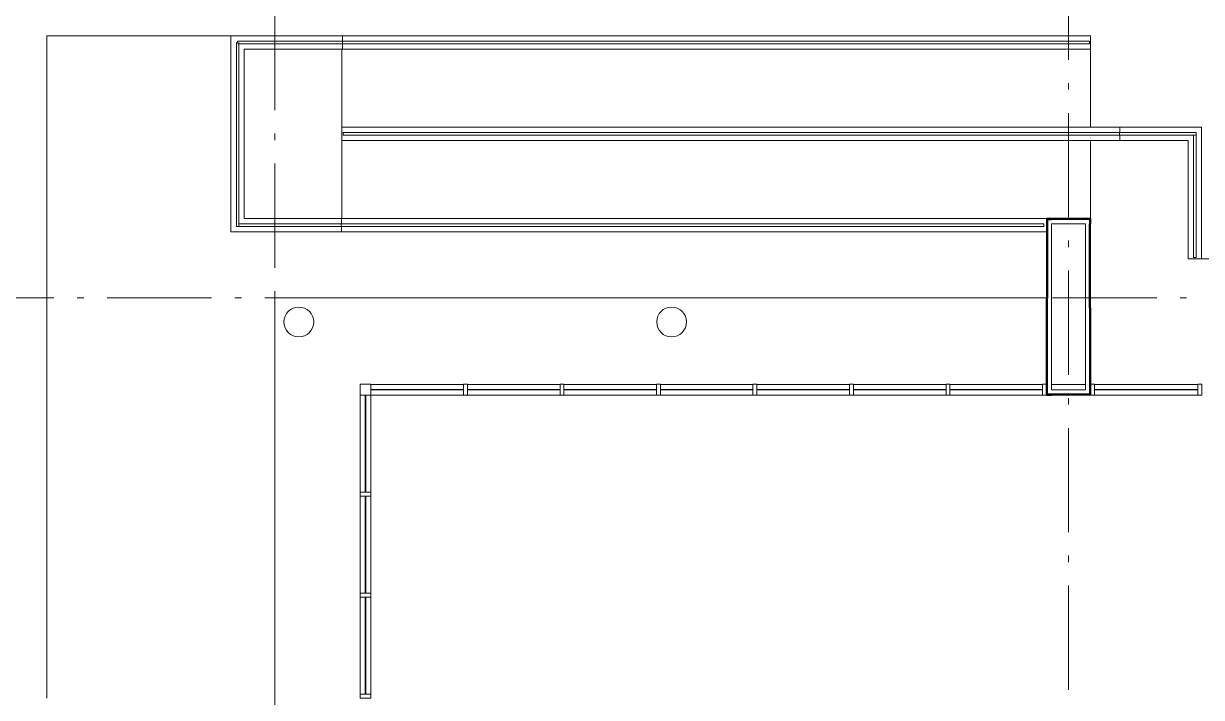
# Model space of a CAD drawing. Header units: metres. Extents: x -55 to 260, y -121 to 64.
# Drawn here: x -16.05 to 2.04, y 9.1 to 19.46 of the extents above; entities that cross this region are included whole.
import ezdxf

# ---------------------------------------------------------------- set-up
doc = ezdxf.new("R2010")
doc.units = ezdxf.units.M
doc.linetypes.add('01_Grid', pattern=[2.32, 1.6, -0.36, 0, -0.36])
for name, color, linetype, lineweight in [('0-1', 7, 'Continuous', 5), ('03EJES-1', 1, '01_Grid', 5), ('06MUR-2', 53, 'Continuous', 25), ('06MUREXT-1', 9, 'Continuous', 15), ('06MUREXT-2', 133, 'Continuous', 5), ('26VENT-1', 253, 'Continuous', 5), ('26VENT-2', 133, 'Continuous', 5), ('26VENT-3', 213, 'Continuous', 9), ('46BANQ-1', 253, 'Continuous', 5), ('54ESTRUCTURA-2', 253, 'Continuous', 5), ('54ESTRUCTURA-3', 213, 'Continuous', 9), ('55BARANDAL-1', 253, 'Continuous', 5), ('70LINEA-1', 254, 'Continuous', 5)]:
    doc.layers.add(name, color=color, linetype=linetype, lineweight=lineweight)

# ---------------------------------------------------------------- blocks, each defined once
blk = doc.blocks.new('System Panel - Glazed - Clear-7039937-A1 _ A700')
at = {"layer": '26VENT-2'}
for p, q in [((0.746, 0.003), (-0.746, 0.003)), ((-0.746, 0.003), (-0.746, -0.003)), ((0.746, -0.003), (0.746, 0.003)), ((-0.746, -0.003), (0.746, -0.003))]:
    blk.add_line(p, q, dxfattribs=at)
blk = doc.blocks.new('Rectangular Mullion - 60x167-7039930-A1 _ A700')
at = {"layer": '26VENT-1'}
for p, q in [((-10.882, 10.642), (-10.882, 9.151)), ((-10.715, 10.642), (-10.715, 9.151))]:
    blk.add_line(p, q, dxfattribs=at)
blk = doc.blocks.new('Rectangular Mullion - 60x167-7039931-A1 _ A700')
at = {"layer": '26VENT-1'}
for p, q in [((-10.882, 12.194), (-10.882, 10.702)), ((-10.715, 12.194), (-10.715, 10.702))]:
    blk.add_line(p, q, dxfattribs=at)
blk = doc.blocks.new('Rectangular Mullion - 60x167-7039281-A1 _ A700')
at = {"layer": '26VENT-3'}
for p, q in [((0, 0.0835), (-0.06, 0.0835)), ((-0.06, 0.0835), (-0.06, -0.0835)), ((0, -0.0835), (0, 0.0835)), ((-0.06, -0.0835), (0, -0.0835))]:
    blk.add_line(p, q, dxfattribs=at)
blk = doc.blocks.new('Rectangular Mullion - 60x167-7039271-A1 _ A700')
at = {"layer": '26VENT-3'}
for p, q in [((-0.03, 0.0835), (0.03, 0.0835)), ((-0.03, -0.0835), (-0.03, 0.0835)), ((0.03, 0.0835), (0.03, -0.0835)), ((0.03, -0.0835), (-0.03, -0.0835))]:
    blk.add_line(p, q, dxfattribs=at)
blk = doc.blocks.new('System Panel - Glazed - Clear-7717810-A1 _ A700')
at = {"layer": '26VENT-2'}
for p, q in [((0.711, 0.003), (-0.711, 0.003)), ((-0.711, 0.003), (-0.711, -0.003)), ((0.711, -0.003), (0.711, 0.003)), ((-0.711, -0.003), (0.711, -0.003))]:
    blk.add_line(p, q, dxfattribs=at)
blk = doc.blocks.new('Rectangular Mullion - 60x167-7717803-A1 _ A700')
at = {"layer": '26VENT-1'}
for p, q in [((-9.292, 13.912), (-10.715, 13.912)), ((-9.292, 13.745), (-10.715, 13.745))]:
    blk.add_line(p, q, dxfattribs=at)
blk = doc.blocks.new('Rectangular Mullion - 60x167-7717804-A1 _ A700')
at = {"layer": '26VENT-1'}
for p, q in [((-4.846, 13.912), (-6.268, 13.912)), ((-4.846, 13.745), (-6.268, 13.745))]:
    blk.add_line(p, q, dxfattribs=at)
blk = doc.blocks.new('Rectangular Mullion - 60x167-7717805-A1 _ A700')
at = {"layer": '26VENT-1'}
for p, q in [((-0.399, 13.912), (-1.821, 13.912)), ((-0.399, 13.745), (-1.821, 13.745))]:
    blk.add_line(p, q, dxfattribs=at)
blk = doc.blocks.new('Rectangular Mullion - 60x167-7039295-A1 _ A700')
at = {"layer": '26VENT-3'}
for p, q in [((-0.06, 0.0835), (0, 0.0835)), ((-0.06, -0.0835), (-0.06, 0.0835)), ((0, 0.0835), (0, -0.0835)), ((0, -0.0835), (-0.06, -0.0835))]:
    blk.add_line(p, q, dxfattribs=at)
blk = doc.blocks.new('Rectangular Mullion - 167x167-7717813-A1 _ A700')
at = {"layer": '26VENT-3'}
for p, q in [((0, 0.0835), (-0.167, 0.0835)), ((-0.167, 0.0835), (-0.167, -0.0835)), ((0, -0.0835), (0, 0.0835)), ((-0.167, -0.0835), (0, -0.0835))]:
    blk.add_line(p, q, dxfattribs=at)
blk = doc.blocks.new('Rectangular Mullion - 60x167-7039290-A1 _ A700')
at = {"layer": '26VENT-3'}
for p, q in [((-0.03, 0.0835), (0.03, 0.0835)), ((-0.03, -0.0835), (-0.03, 0.0835)), ((0.03, 0.0835), (0.03, -0.0835)), ((0.03, -0.0835), (-0.03, -0.0835))]:
    blk.add_line(p, q, dxfattribs=at)
blk = doc.blocks.new('Rectangular Mullion - 60x167-7039935-A1 _ A700')
at = {"layer": '26VENT-1'}
for p, q in [((-10.882, 13.745), (-10.882, 12.254)), ((-10.715, 13.745), (-10.715, 12.254))]:
    blk.add_line(p, q, dxfattribs=at)
blk = doc.blocks.new('System Panel - Glazed - Clear-7854488-A1 _ A700')
at = {"layer": '26VENT-2'}
for p, q in [((0.795, 0.003), (-0.795, 0.003)), ((-0.795, 0.003), (-0.795, -0.003)), ((0.795, -0.003), (0.795, 0.003)), ((-0.795, -0.003), (0.795, -0.003))]:
    blk.add_line(p, q, dxfattribs=at)
blk = doc.blocks.new('Rectangular Mullion - 60x167-7423848-A1 _ A700')
at = {"layer": '26VENT-1'}
for p, q in [((1.989, 13.912), (0.399, 13.912)), ((1.989, 13.745), (0.399, 13.745))]:
    blk.add_line(p, q, dxfattribs=at)
blk = doc.blocks.new('Rectangular Mullion - 60x167-7854496-A1 _ A700')
at = {"layer": '26VENT-3'}
for p, q in [((0, 0.0835), (-0.06, 0.0835)), ((-0.06, 0.0835), (-0.06, -0.0835)), ((0, -0.0835), (0, 0.0835)), ((-0.06, -0.0835), (0, -0.0835))]:
    blk.add_line(p, q, dxfattribs=at)
blk = doc.blocks.new('Rectangular Mullion - 60x167-7854486-A1 _ A700')
at = {"layer": '26VENT-3'}
for p, q in [((-0.03, 0.0835), (0.03, 0.0835)), ((-0.03, -0.0835), (-0.03, 0.0835)), ((0.03, 0.0835), (0.03, -0.0835)), ((0.03, -0.0835), (-0.03, -0.0835))]:
    blk.add_line(p, q, dxfattribs=at)
blk = doc.blocks.new('Round - Solid - 0_48m Diameter-7301407-A1 _ A700')
at = {"layer": '54ESTRUCTURA-3'}
for start, end in [(90, 180), (360, 90), (180, 360)]:
    blk.add_arc((0, 0), 0.229, start, end, dxfattribs=at)
blk = doc.blocks.new('Railing - Railing-7159708-A1 _ A700')
at = {"layer": '55BARANDAL-1'}
for p, q in [((-12.782, 19.165), (-12.782, 16.339)), ((-12.768, 19.165), (-12.782, 19.165)), ((-12.763, 19.165), (-12.768, 19.165)), ((-12.744, 16.339), (-12.744, 19.165)), ((-12.782, 16.339), (-12.768, 16.339)), ((-12.768, 16.339), (-12.763, 16.339)), ((-12.763, 16.339), (-12.744, 16.339)), ((-11.169, 16.377), (-12.744, 16.377)), ((-12.744, 16.377), (-12.744, 16.358)), ((-12.744, 16.358), (-12.744, 16.353)), ((-12.744, 16.353), (-12.744, 16.339)), ((-12.744, 16.339), (-11.169, 16.339)), ((-0.377, 16.377), (-11.169, 16.377)), ((-11.169, 16.339), (-0.377, 16.339)), ((-0.377, 16.358), (-0.377, 16.353))]:
    blk.add_line(p, q, dxfattribs=at)
at = {"layer": '55BARANDAL-1', "flags": 128}
for points in [[(-0.377, 16.377), (-0.377, 16.377), (-0.377, 16.375), (-0.377, 16.372), (-0.377, 16.368), (-0.377, 16.363), (-0.377, 16.358)], [(-0.377, 16.353), (-0.377, 16.349), (-0.377, 16.345), (-0.377, 16.342), (-0.377, 16.34), (-0.377, 16.339)]]:
    blk.add_lwpolyline(points, dxfattribs=at)
at = {"layer": '55BARANDAL-1'}
for points, knots in [([(-11.169, 16.377), (-11.169, 16.377), (-11.169, 16.377), (-11.169, 16.375), (-11.17, 16.372), (-11.17, 16.367), (-11.17, 16.362), (-11.17, 16.358)], [0, 0, 0, 0, 0.0833333, 0.1666667, 0.25, 0.3333333, 0.5, 0.5, 0.5, 0.5]), ([(-11.17, 16.353), (-11.17, 16.352), (-11.17, 16.347), (-11.169, 16.341), (-11.169, 16.339), (-11.169, 16.339)], [0.5833333, 0.5833333, 0.5833333, 0.5833333, 0.6666667, 0.8333333, 1, 1, 1, 1])]:
    blk.add_open_spline(points, degree=3, knots=knots, dxfattribs=at)
blk.add_open_spline([(-11.17, 16.358), (-11.17, 16.357), (-11.17, 16.355), (-11.17, 16.353)], degree=3, dxfattribs=at)
blk = doc.blocks.new('Railing - Railing-7160008-A1 _ A700')
at = {"layer": '55BARANDAL-1'}
for p, q in [((-11.153, 19.184), (-12.763, 19.184)), ((-12.763, 19.184), (-12.763, 19.165)), ((0.323, 19.184), (-11.153, 19.184)), ((-12.763, 19.146), (-11.153, 19.146)), ((-11.153, 19.146), (0.323, 19.146)), ((0.323, 19.165), (0.323, 19.16))]:
    blk.add_line(p, q, dxfattribs=at)
at = {"layer": '55BARANDAL-1', "flags": 128}
for points in [[(0.323, 19.184), (0.323, 19.183), (0.323, 19.181), (0.323, 19.178), (0.323, 19.174), (0.323, 19.17), (0.323, 19.165)], [(0.323, 19.16), (0.323, 19.155), (0.323, 19.151), (0.323, 19.148), (0.323, 19.146), (0.323, 19.146)]]:
    blk.add_lwpolyline(points, dxfattribs=at)
at = {"layer": '55BARANDAL-1'}
for points in [[(-11.152, 19.165), (-11.152, 19.168), (-11.152, 19.175), (-11.153, 19.182), (-11.153, 19.184), (-11.153, 19.184)], [(-11.153, 19.146), (-11.153, 19.146), (-11.153, 19.146), (-11.153, 19.148), (-11.153, 19.151), (-11.152, 19.155), (-11.152, 19.158), (-11.152, 19.16)], [(-11.152, 19.16), (-11.152, 19.161), (-11.152, 19.163), (-11.152, 19.165)]]:
    blk.add_open_spline(points, degree=3, dxfattribs=at)
blk = doc.blocks.new('Railing - Railing-7160235-A1 _ A700')
at = {"layer": '55BARANDAL-1'}
for p, q in [((0.787, 17.781), (-11.142, 17.781)), ((-11.142, 17.757), (-11.142, 17.762)), ((-11.142, 17.743), (0.787, 17.743)), ((1.96, 17.781), (0.787, 17.781)), ((0.787, 17.743), (1.96, 17.743)), ((1.922, 17.743), (1.922, 15.859)), ((1.936, 17.743), (1.922, 17.743)), ((1.941, 17.743), (1.936, 17.743)), ((1.96, 17.743), (1.941, 17.743)), ((1.96, 17.762), (1.96, 17.781)), ((1.96, 17.757), (1.96, 17.762)), ((1.96, 17.743), (1.96, 17.757)), ((1.96, 15.859), (1.96, 17.743)), ((1.922, 15.859), (1.936, 15.859)), ((1.936, 15.859), (1.941, 15.859)), ((1.941, 15.859), (1.96, 15.859))]:
    blk.add_line(p, q, dxfattribs=at)
at = {"layer": '55BARANDAL-1', "flags": 128}
for points in [[(-11.142, 17.762), (-11.142, 17.767), (-11.142, 17.771), (-11.142, 17.775), (-11.142, 17.778), (-11.142, 17.78), (-11.142, 17.781)], [(-11.142, 17.743), (-11.142, 17.743), (-11.142, 17.745), (-11.142, 17.748), (-11.142, 17.752), (-11.142, 17.757)]]:
    blk.add_lwpolyline(points, dxfattribs=at)
at = {"layer": '55BARANDAL-1'}
for points, knots in [([(0.787, 17.781), (0.787, 17.781), (0.786, 17.78), (0.786, 17.778), (0.786, 17.775), (0.786, 17.77), (0.786, 17.765), (0.786, 17.762)], [0, 0, 0, 0, 0.0833333, 0.1666667, 0.25, 0.3333333, 0.5, 0.5, 0.5, 0.5]), ([(0.786, 17.757), (0.786, 17.755), (0.786, 17.75), (0.786, 17.744), (0.786, 17.743), (0.787, 17.743)], [0.5833333, 0.5833333, 0.5833333, 0.5833333, 0.6666667, 0.8333333, 1, 1, 1, 1])]:
    blk.add_open_spline(points, degree=3, knots=knots, dxfattribs=at)
blk.add_open_spline([(0.786, 17.762), (0.786, 17.76), (0.786, 17.758), (0.786, 17.757)], degree=3, dxfattribs=at)
blk = doc.blocks.new('22011_AR_rvt-1-A1 _ A700')
at = {"layer": '06MUR-2'}
for p, q in [((-0.338, 16.46), (-0.339, 16.46)), ((-0.339, 16.46), (-0.339, 16.459)), ((-0.339, 16.459), (-0.338, 16.459)), ((-0.338, 16.46), (-0.338, 16.459)), ((-0.338, 16.459), (-0.335, 16.459)), ((-0.338, 16.459), (-0.338, 15.24)), ((-0.259, 16.46), (-0.335, 16.46)), ((-0.335, 16.459), (-0.335, 16.46)), ((-0.335, 16.459), (-0.259, 16.459)), ((-0.335, 16.456), (-0.322, 16.456)), ((-0.335, 16.456), (-0.335, 15.24)), ((-0.322, 16.456), (-0.259, 16.456)), ((-0.322, 16.443), (-0.259, 16.443)), ((-0.322, 16.443), (-0.322, 15.24)), ((0.338, 16.459), (-0.259, 16.459)), ((0.335, 16.456), (-0.259, 16.456)), ((0.322, 16.443), (-0.259, 16.443)), ((0.322, 16.443), (0.322, 16.38)), ((0.322, 15.24), (0.322, 16.38)), ((0.335, 16.456), (0.335, 16.443)), ((0.335, 16.443), (0.335, 16.38)), ((0.335, 15.24), (0.335, 16.38)), ((0.339, 16.46), (0.338, 16.46)), ((0.338, 16.46), (0.338, 16.459)), ((0.339, 16.459), (0.338, 16.459)), ((0.338, 16.459), (0.338, 16.456)), ((0.338, 16.456), (0.338, 16.38)), ((0.338, 16.456), (0.339, 16.456)), ((0.338, 15.24), (0.338, 16.38)), ((0.339, 16.459), (0.339, 16.46)), ((0.339, 16.38), (0.339, 16.456)), ((-0.338, 15.086), (-0.338, 15.24)), ((-0.335, 15.086), (-0.335, 15.24)), ((-0.322, 15.086), (-0.322, 15.24)), ((0.322, 15.086), (0.322, 15.24)), ((0.335, 15.086), (0.335, 15.24)), ((0.338, 15.086), (0.338, 15.24)), ((-0.338, 13.746), (-0.338, 15.086)), ((-0.335, 13.749), (-0.335, 15.086)), ((-0.322, 13.762), (-0.322, 15.086)), ((0.322, 15.086), (0.322, 13.825)), ((0.335, 15.086), (0.335, 13.825)), ((0.338, 15.086), (0.338, 13.825)), ((-0.259, 13.762), (-0.322, 13.762)), ((0.322, 13.762), (-0.259, 13.762)), ((0.322, 13.825), (0.322, 13.762)), ((0.335, 13.825), (0.335, 13.762)), ((0.335, 13.762), (0.335, 13.749)), ((0.338, 13.825), (0.338, 13.749)), ((0.339, 13.749), (0.339, 13.825)), ((-0.338, 13.746), (-0.339, 13.746)), ((-0.339, 13.746), (-0.339, 13.745)), ((-0.339, 13.745), (-0.338, 13.745)), ((-0.338, 13.745), (-0.338, 13.746)), ((-0.335, 13.746), (-0.338, 13.746)), ((-0.322, 13.749), (-0.335, 13.749)), ((-0.259, 13.746), (-0.335, 13.746)), ((-0.335, 13.745), (-0.335, 13.746)), ((-0.335, 13.745), (-0.259, 13.745)), ((-0.259, 13.749), (-0.322, 13.749)), ((0.335, 13.749), (-0.259, 13.749)), ((0.338, 13.746), (-0.259, 13.746)), ((0.338, 13.749), (0.338, 13.746)), ((0.339, 13.749), (0.338, 13.749)), ((0.339, 13.746), (0.338, 13.746)), ((0.338, 13.746), (0.338, 13.745)), ((0.338, 13.745), (0.339, 13.745)), ((0.339, 13.745), (0.339, 13.746))]:
    blk.add_line(p, q, dxfattribs=at)
at = {"layer": '06MUREXT-1'}
for p, q in [((-0.259, 16.46), (-0.339, 16.46)), ((-0.339, 16.46), (-0.339, 15.24)), ((0.339, 16.46), (-0.259, 16.46)), ((-0.259, 16.38), (0.259, 16.38)), ((-0.259, 15.24), (-0.259, 16.38)), ((0.259, 16.38), (0.259, 15.24)), ((0.339, 16.38), (0.339, 16.46)), ((0.339, 15.24), (0.339, 16.38)), ((-0.339, 15.24), (-0.339, 15.086)), ((-0.259, 15.086), (-0.259, 15.24)), ((0.259, 15.24), (0.259, 15.086)), ((0.339, 15.086), (0.339, 15.24)), ((-0.339, 15.086), (-0.339, 13.745)), ((-0.259, 13.825), (-0.259, 15.086)), ((0.259, 15.086), (0.259, 13.825)), ((0.339, 13.825), (0.339, 15.086)), ((0.259, 13.825), (-0.259, 13.825)), ((0.339, 13.745), (0.339, 13.825)), ((-0.339, 13.745), (-0.259, 13.745)), ((-0.259, 13.745), (0.339, 13.745))]:
    blk.add_line(p, q, dxfattribs=at)
at = {"layer": '06MUREXT-2'}
for p, q in [((-12.661, 19.266), (-11.153, 19.266)), ((-11.153, 19.266), (0.339, 19.266)), ((-11.153, 19.266), (-11.153, 19.183)), ((0.339, 19.266), (0.339, 19.063)), ((-11.153, 19.063), (-12.661, 19.063)), ((-11.153, 19.146), (-11.153, 19.063)), ((0.339, 19.063), (-11.153, 19.063)), ((-11.161, 17.863), (0.787, 17.863)), ((-11.161, 17.66), (-11.161, 17.863)), ((0.787, 17.863), (2.042, 17.863)), ((0.787, 17.863), (0.787, 17.78)), ((0.787, 17.743), (0.787, 17.66)), ((2.042, 17.863), (2.042, 17.66)), ((0.787, 17.66), (-11.161, 17.66)), ((1.839, 17.66), (0.787, 17.66)), ((1.839, 15.84), (1.839, 17.66)), ((2.042, 17.66), (2.042, 15.84)), ((-12.661, 16.46), (-11.169, 16.46)), ((-11.169, 16.46), (-0.339, 16.46)), ((-11.169, 16.377), (-11.169, 16.46)), ((-11.169, 16.257), (-11.169, 16.34)), ((-11.169, 16.257), (-12.661, 16.257)), ((-0.339, 16.257), (-11.169, 16.257)), ((1.839, 15.84), (2.042, 15.84))]:
    blk.add_line(p, q, dxfattribs=at)
at = {"layer": '46BANQ-1'}
for p, q in [((-15.692, 19.266), (-12.864, 19.266)), ((-15.692, 9.091), (-15.692, 19.266)), ((-11.161, 17.863), (-11.161, 19.063)), ((-11.161, 17.863), (-11.161, 19.063)), ((-11.161, 16.46), (-11.161, 17.66)), ((-11.161, 16.46), (-11.161, 17.66)), ((0.339, 17.66), (0.339, 16.456)), ((0.339, 17.66), (0.339, 16.46)), ((5.71, 15.84), (2.042, 15.84)), ((-12.192, 15.24), (-12.192, 9.101)), ((-0.339, 15.24), (-12.192, 15.24)), ((-12.192, 15.24), (-12.192, 9.101)), ((-0.339, 15.24), (-12.192, 15.24)), ((0.259, 13.912), (-0.259, 13.912)), ((-0.259, 13.912), (0.259, 13.912))]:
    blk.add_line(p, q, dxfattribs=at)
at = {"layer": '70LINEA-1'}
for p, q in [((-15.692, 19.266), (-15.692, 9.091)), ((-12.864, 16.257), (-12.864, 19.266)), ((-12.661, 19.266), (-12.864, 19.266)), ((-12.661, 19.063), (-12.661, 16.46)), ((0.339, 17.863), (0.339, 19.063)), ((-12.864, 16.257), (-12.661, 16.257))]:
    blk.add_line(p, q, dxfattribs=at)
at = {"layer": '26VENT-1'}
for name, p, rotation in [('Rectangular Mullion - 167x167-7717813-A1 _ A700', (-10.882, 13.829), 180), ('Rectangular Mullion - 60x167-7854496-A1 _ A700', (0.339, 13.829), 180), ('System Panel - Glazed - Clear-7039937-A1 _ A700', (-10.798, 12.999), 89.99999999999991), ('System Panel - Glazed - Clear-7039937-A1 _ A700', (-10.798, 11.448), 89.99999999999991), ('System Panel - Glazed - Clear-7039937-A1 _ A700', (-10.798, 9.897), 89.99999999999991), ('Rectangular Mullion - 60x167-7039281-A1 _ A700', (-10.798, 9.091), 269.9999999999999)]:
    blk.add_blockref(name, p, dxfattribs=dict(at, rotation=rotation))
for name, p in [('Rectangular Mullion - 60x167-7717803-A1 _ A700', (0, 0)), ('System Panel - Glazed - Clear-7717810-A1 _ A700', (-10.004, 13.829)), ('Rectangular Mullion - 60x167-7717804-A1 _ A700', (-2.964, 0)), ('System Panel - Glazed - Clear-7717810-A1 _ A700', (-8.521, 13.829)), ('Rectangular Mullion - 60x167-7717804-A1 _ A700', (-1.482, 0)), ('System Panel - Glazed - Clear-7717810-A1 _ A700', (-7.039, 13.829)), ('Rectangular Mullion - 60x167-7717804-A1 _ A700', (0, 0)), ('System Panel - Glazed - Clear-7717810-A1 _ A700', (-5.557, 13.829)), ('Rectangular Mullion - 60x167-7717804-A1 _ A700', (1.482, 0)), ('System Panel - Glazed - Clear-7717810-A1 _ A700', (-4.075, 13.829)), ('Rectangular Mullion - 60x167-7717804-A1 _ A700', (2.964, 0)), ('System Panel - Glazed - Clear-7717810-A1 _ A700', (-2.592, 13.829)), ('Rectangular Mullion - 60x167-7717805-A1 _ A700', (0, 0)), ('System Panel - Glazed - Clear-7717810-A1 _ A700', (-1.11, 13.829)), ('Rectangular Mullion - 60x167-7423848-A1 _ A700', (0, 0)), ('System Panel - Glazed - Clear-7854488-A1 _ A700', (1.194, 13.829)), ('Rectangular Mullion - 60x167-7039935-A1 _ A700', (0, 0)), ('Rectangular Mullion - 60x167-7039931-A1 _ A700', (0, 0)), ('Rectangular Mullion - 60x167-7039930-A1 _ A700', (0, 0))]:
    blk.add_blockref(name, p, dxfattribs=at)
at = {"layer": '26VENT-1', "extrusion": (0, 0, -1)}
for name, p, rotation in [('Rectangular Mullion - 60x167-7039290-A1 _ A700', (9.262, 13.829), 180), ('Rectangular Mullion - 60x167-7039290-A1 _ A700', (7.78, 13.829), 180), ('Rectangular Mullion - 60x167-7039290-A1 _ A700', (6.298, 13.829), 180), ('Rectangular Mullion - 60x167-7039290-A1 _ A700', (4.816, 13.829), 180), ('Rectangular Mullion - 60x167-7039290-A1 _ A700', (3.333, 13.829), 180), ('Rectangular Mullion - 60x167-7039290-A1 _ A700', (1.851, 13.829), 180), ('Rectangular Mullion - 60x167-7039295-A1 _ A700', (0.339, 13.829), 180), ('Rectangular Mullion - 60x167-7854486-A1 _ A700', (-2.019, 13.829), 180), ('Rectangular Mullion - 60x167-7039271-A1 _ A700', (10.798, 12.224), 90.00000000000011), ('Rectangular Mullion - 60x167-7039271-A1 _ A700', (10.798, 10.672), 90.00000000000011)]:
    blk.add_blockref(name, p, dxfattribs=dict(at, rotation=rotation))
at = {"layer": '54ESTRUCTURA-2'}
for p in [(-11.822, 14.87), (-6.096, 14.87)]:
    blk.add_blockref('Round - Solid - 0_48m Diameter-7301407-A1 _ A700', p, dxfattribs=at)
at = {"layer": '55BARANDAL-1'}
for name in ['Railing - Railing-7160008-A1 _ A700', 'Railing - Railing-7159708-A1 _ A700', 'Railing - Railing-7160235-A1 _ A700']:
    blk.add_blockref(name, (0, 0), dxfattribs=at)
blk = doc.blocks.new('Rectangular Mullion - 60x167-V394-A1 _ A700')
at = {"layer": '26VENT-1'}
for p, q in [((-10.882, 10.642), (-10.882, 9.151)), ((-10.715, 10.642), (-10.715, 9.151))]:
    blk.add_line(p, q, dxfattribs=at)
blk = doc.blocks.new('Rectangular Mullion - 60x167-V395-A1 _ A700')
at = {"layer": '26VENT-1'}
for p, q in [((-10.882, 12.194), (-10.882, 10.702)), ((-10.715, 12.194), (-10.715, 10.702))]:
    blk.add_line(p, q, dxfattribs=at)
blk = doc.blocks.new('Rectangular Mullion - 60x167-V396-A1 _ A700')
at = {"layer": '26VENT-1'}
for p, q in [((-10.882, 13.745), (-10.882, 12.254)), ((-10.715, 13.745), (-10.715, 12.254))]:
    blk.add_line(p, q, dxfattribs=at)
blk = doc.blocks.new('Railing - Railing-V441-A1 _ A700')
at = {"layer": '55BARANDAL-1'}
for p, q in [((-12.782, 19.165), (-12.782, 16.339)), ((-12.763, 19.165), (-12.782, 19.165)), ((-12.744, 16.339), (-12.744, 19.165)), ((-12.782, 16.339), (-12.763, 16.339)), ((-12.763, 16.339), (-12.758, 16.339)), ((-12.758, 16.339), (-12.744, 16.339)), ((-11.169, 16.377), (-12.744, 16.377)), ((-12.744, 16.377), (-12.744, 16.363)), ((-12.744, 16.363), (-12.744, 16.358)), ((-12.744, 16.358), (-12.744, 16.339)), ((-12.744, 16.339), (-11.169, 16.339)), ((-0.377, 16.377), (-11.169, 16.377)), ((-11.169, 16.339), (-0.377, 16.339)), ((-0.377, 16.363), (-0.377, 16.358))]:
    blk.add_line(p, q, dxfattribs=at)
at = {"layer": '55BARANDAL-1', "flags": 128}
for points in [[(-0.377, 16.377), (-0.377, 16.377), (-0.377, 16.375), (-0.377, 16.372), (-0.377, 16.368), (-0.377, 16.363)], [(-0.377, 16.358), (-0.377, 16.353), (-0.377, 16.349), (-0.377, 16.345), (-0.377, 16.342), (-0.377, 16.34), (-0.377, 16.339)]]:
    blk.add_lwpolyline(points, dxfattribs=at)
at = {"layer": '55BARANDAL-1'}
for points in [[(-11.169, 16.377), (-11.169, 16.377), (-11.169, 16.377), (-11.169, 16.375), (-11.17, 16.372), (-11.17, 16.368), (-11.17, 16.365), (-11.17, 16.363)], [(-11.17, 16.363), (-11.17, 16.362), (-11.17, 16.36), (-11.17, 16.358)], [(-11.17, 16.358), (-11.17, 16.355), (-11.17, 16.348), (-11.169, 16.341), (-11.169, 16.339), (-11.169, 16.339)]]:
    blk.add_open_spline(points, degree=3, dxfattribs=at)
blk = doc.blocks.new('Railing - Railing-V442-A1 _ A700')
at = {"layer": '55BARANDAL-1'}
for p, q in [((-11.153, 19.184), (-12.763, 19.184)), ((-12.763, 19.184), (-12.763, 19.17)), ((0.323, 19.184), (-11.153, 19.184)), ((-12.763, 19.17), (-12.763, 19.165)), ((-12.763, 19.146), (-11.153, 19.146)), ((-11.153, 19.146), (0.323, 19.146)), ((0.323, 19.17), (0.323, 19.165))]:
    blk.add_line(p, q, dxfattribs=at)
at = {"layer": '55BARANDAL-1', "flags": 128}
for points in [[(0.323, 19.184), (0.323, 19.183), (0.323, 19.181), (0.323, 19.178), (0.323, 19.174), (0.323, 19.17)], [(0.323, 19.165), (0.323, 19.16), (0.323, 19.155), (0.323, 19.151), (0.323, 19.148), (0.323, 19.146), (0.323, 19.146)]]:
    blk.add_lwpolyline(points, dxfattribs=at)
at = {"layer": '55BARANDAL-1'}
for points, knots in [([(-11.152, 19.17), (-11.152, 19.171), (-11.152, 19.176), (-11.153, 19.182), (-11.153, 19.184), (-11.153, 19.184)], [0.5833333, 0.5833333, 0.5833333, 0.5833333, 0.6666667, 0.8333333, 1, 1, 1, 1]), ([(-11.153, 19.146), (-11.153, 19.146), (-11.153, 19.146), (-11.153, 19.148), (-11.153, 19.151), (-11.152, 19.156), (-11.152, 19.161), (-11.152, 19.165)], [0, 0, 0, 0, 0.0833333, 0.1666667, 0.25, 0.3333333, 0.5, 0.5, 0.5, 0.5])]:
    blk.add_open_spline(points, degree=3, knots=knots, dxfattribs=at)
blk.add_open_spline([(-11.152, 19.165), (-11.152, 19.166), (-11.152, 19.168), (-11.152, 19.17)], degree=3, dxfattribs=at)
blk = doc.blocks.new('Railing - Railing-V443-A1 _ A700')
at = {"layer": '55BARANDAL-1'}
for p, q in [((0.787, 17.781), (-11.142, 17.781)), ((-11.142, 17.762), (-11.142, 17.767)), ((-11.142, 17.743), (0.787, 17.743)), ((1.96, 17.781), (0.787, 17.781)), ((0.787, 17.743), (1.96, 17.743)), ((1.922, 17.743), (1.922, 15.859)), ((1.941, 17.743), (1.922, 17.743)), ((1.945, 17.743), (1.941, 17.743)), ((1.96, 17.743), (1.945, 17.743)), ((1.96, 17.767), (1.96, 17.781)), ((1.96, 17.762), (1.96, 17.767)), ((1.96, 17.743), (1.96, 17.762)), ((1.96, 15.859), (1.96, 17.743)), ((1.922, 15.859), (1.941, 15.859)), ((1.941, 15.859), (1.945, 15.859)), ((1.945, 15.859), (1.96, 15.859))]:
    blk.add_line(p, q, dxfattribs=at)
at = {"layer": '55BARANDAL-1', "flags": 128}
for points in [[(-11.142, 17.767), (-11.142, 17.771), (-11.142, 17.775), (-11.142, 17.778), (-11.142, 17.78), (-11.142, 17.781)], [(-11.142, 17.743), (-11.142, 17.743), (-11.142, 17.745), (-11.142, 17.748), (-11.142, 17.752), (-11.142, 17.757), (-11.142, 17.762)]]:
    blk.add_lwpolyline(points, dxfattribs=at)
at = {"layer": '55BARANDAL-1'}
for points in [[(0.787, 17.781), (0.787, 17.781), (0.786, 17.78), (0.786, 17.778), (0.786, 17.775), (0.786, 17.771), (0.786, 17.768), (0.786, 17.767)], [(0.786, 17.767), (0.786, 17.765), (0.786, 17.763), (0.786, 17.762)], [(0.786, 17.762), (0.786, 17.758), (0.786, 17.752), (0.786, 17.744), (0.786, 17.743), (0.787, 17.743)]]:
    blk.add_open_spline(points, degree=3, dxfattribs=at)
blk = doc.blocks.new('22011_AR_rvt-2-A1 _ A700')
at = {"layer": '06MUR-2'}
for p, q in [((-0.338, 16.46), (-0.339, 16.46)), ((-0.339, 16.46), (-0.339, 16.459)), ((-0.339, 16.459), (-0.338, 16.459)), ((-0.338, 16.46), (-0.338, 16.459)), ((-0.338, 16.459), (-0.335, 16.459)), ((-0.338, 16.459), (-0.338, 15.24)), ((-0.259, 16.46), (-0.335, 16.46)), ((-0.335, 16.459), (-0.335, 16.46)), ((-0.335, 16.459), (-0.259, 16.459)), ((-0.335, 16.456), (-0.322, 16.456)), ((-0.335, 16.456), (-0.335, 15.24)), ((-0.322, 16.456), (-0.259, 16.456)), ((-0.322, 16.443), (-0.259, 16.443)), ((-0.322, 16.443), (-0.322, 15.24)), ((0.338, 16.459), (-0.259, 16.459)), ((0.335, 16.456), (-0.259, 16.456)), ((0.322, 16.443), (-0.259, 16.443)), ((0.322, 16.443), (0.322, 16.38)), ((0.322, 15.24), (0.322, 16.38)), ((0.335, 16.456), (0.335, 16.443)), ((0.335, 16.443), (0.335, 16.38)), ((0.335, 15.24), (0.335, 16.38)), ((0.339, 16.46), (0.338, 16.46)), ((0.338, 16.46), (0.338, 16.459)), ((0.339, 16.459), (0.338, 16.459)), ((0.338, 16.459), (0.338, 16.456)), ((0.338, 16.456), (0.338, 16.38)), ((0.338, 16.456), (0.339, 16.456)), ((0.338, 15.24), (0.338, 16.38)), ((0.339, 16.459), (0.339, 16.46)), ((0.339, 16.38), (0.339, 16.456)), ((-0.338, 15.086), (-0.338, 15.24)), ((-0.335, 15.086), (-0.335, 15.24)), ((-0.322, 15.086), (-0.322, 15.24)), ((0.322, 15.086), (0.322, 15.24)), ((0.335, 15.086), (0.335, 15.24)), ((0.338, 15.086), (0.338, 15.24)), ((-0.338, 13.746), (-0.338, 15.086)), ((-0.335, 13.749), (-0.335, 15.086)), ((-0.322, 13.762), (-0.322, 15.086)), ((0.322, 15.086), (0.322, 13.825)), ((0.335, 15.086), (0.335, 13.825)), ((0.338, 15.086), (0.338, 13.825)), ((-0.259, 13.762), (-0.322, 13.762)), ((0.322, 13.762), (-0.259, 13.762)), ((0.322, 13.825), (0.322, 13.762)), ((0.335, 13.825), (0.335, 13.762)), ((0.335, 13.762), (0.335, 13.749)), ((0.338, 13.825), (0.338, 13.749)), ((0.339, 13.749), (0.339, 13.825)), ((-0.338, 13.746), (-0.339, 13.746)), ((-0.339, 13.746), (-0.339, 13.745)), ((-0.339, 13.745), (-0.338, 13.745)), ((-0.338, 13.745), (-0.338, 13.746)), ((-0.335, 13.746), (-0.338, 13.746)), ((-0.322, 13.749), (-0.335, 13.749)), ((-0.259, 13.746), (-0.335, 13.746)), ((-0.335, 13.745), (-0.335, 13.746)), ((-0.335, 13.745), (-0.259, 13.745)), ((-0.259, 13.749), (-0.322, 13.749)), ((0.335, 13.749), (-0.259, 13.749)), ((0.338, 13.746), (-0.259, 13.746)), ((0.338, 13.749), (0.338, 13.746)), ((0.339, 13.749), (0.338, 13.749)), ((0.339, 13.746), (0.338, 13.746)), ((0.338, 13.746), (0.338, 13.745)), ((0.338, 13.745), (0.339, 13.745)), ((0.339, 13.745), (0.339, 13.746))]:
    blk.add_line(p, q, dxfattribs=at)
at = {"layer": '06MUREXT-1'}
for p, q in [((-0.259, 16.46), (-0.339, 16.46)), ((-0.339, 16.46), (-0.339, 15.24)), ((0.339, 16.46), (-0.259, 16.46)), ((-0.259, 16.38), (0.259, 16.38)), ((-0.259, 15.24), (-0.259, 16.38)), ((0.259, 16.38), (0.259, 15.24)), ((0.339, 16.38), (0.339, 16.46)), ((0.339, 15.24), (0.339, 16.38)), ((-0.339, 15.24), (-0.339, 15.086)), ((-0.259, 15.086), (-0.259, 15.24)), ((0.259, 15.24), (0.259, 15.086)), ((0.339, 15.086), (0.339, 15.24)), ((-0.339, 15.086), (-0.339, 13.745)), ((-0.259, 13.825), (-0.259, 15.086)), ((0.259, 15.086), (0.259, 13.825)), ((0.339, 13.825), (0.339, 15.086)), ((0.259, 13.825), (-0.259, 13.825)), ((0.339, 13.745), (0.339, 13.825)), ((-0.339, 13.745), (-0.259, 13.745)), ((-0.259, 13.745), (0.339, 13.745))]:
    blk.add_line(p, q, dxfattribs=at)
at = {"layer": '06MUREXT-2'}
for p, q in [((-12.661, 19.266), (-11.153, 19.266)), ((-11.153, 19.266), (0.339, 19.266)), ((-11.153, 19.266), (-11.153, 19.183)), ((0.339, 19.266), (0.339, 19.063)), ((-11.153, 19.063), (-12.661, 19.063)), ((-11.153, 19.146), (-11.153, 19.063)), ((0.339, 19.063), (-11.153, 19.063)), ((-11.161, 17.863), (0.787, 17.863)), ((-11.161, 17.66), (-11.161, 17.863)), ((0.787, 17.863), (2.042, 17.863)), ((0.787, 17.863), (0.787, 17.78)), ((0.787, 17.743), (0.787, 17.66)), ((2.042, 17.863), (2.042, 17.66)), ((0.787, 17.66), (-11.161, 17.66)), ((1.839, 17.66), (0.787, 17.66)), ((1.839, 15.84), (1.839, 17.66)), ((2.042, 17.66), (2.042, 15.84)), ((-12.661, 16.46), (-11.169, 16.46)), ((-11.169, 16.46), (-0.339, 16.46)), ((-11.169, 16.377), (-11.169, 16.46)), ((-11.169, 16.257), (-11.169, 16.34)), ((-11.169, 16.257), (-12.661, 16.257)), ((-0.339, 16.257), (-11.169, 16.257)), ((1.839, 15.84), (2.042, 15.84))]:
    blk.add_line(p, q, dxfattribs=at)
at = {"layer": '46BANQ-1'}
for p, q in [((-15.692, 19.266), (-12.864, 19.266)), ((-15.692, 9.091), (-15.692, 19.266)), ((-11.161, 17.863), (-11.161, 19.063)), ((-11.161, 17.863), (-11.161, 19.063)), ((-11.161, 16.46), (-11.161, 17.66)), ((-11.161, 16.46), (-11.161, 17.66)), ((0.339, 17.66), (0.339, 16.456)), ((0.339, 17.66), (0.339, 16.46)), ((5.71, 15.84), (2.042, 15.84)), ((-12.192, 15.24), (-12.192, 9.101)), ((-0.339, 15.24), (-12.192, 15.24)), ((-12.192, 15.24), (-12.192, 9.101)), ((-0.339, 15.24), (-12.192, 15.24)), ((0.259, 13.912), (-0.259, 13.912)), ((-0.259, 13.912), (0.259, 13.912))]:
    blk.add_line(p, q, dxfattribs=at)
at = {"layer": '70LINEA-1'}
for p, q in [((-15.692, 19.266), (-15.692, 9.091)), ((-12.864, 16.257), (-12.864, 19.266)), ((-12.661, 19.266), (-12.864, 19.266)), ((-12.661, 19.063), (-12.661, 16.46)), ((0.339, 17.863), (0.339, 19.063)), ((-12.864, 16.257), (-12.661, 16.257))]:
    blk.add_line(p, q, dxfattribs=at)
at = {"layer": '26VENT-1'}
for name, p, rotation in [('Rectangular Mullion - 167x167-7717813-A1 _ A700', (-10.882, 13.829), 180), ('Rectangular Mullion - 60x167-7854496-A1 _ A700', (0.339, 13.829), 180), ('System Panel - Glazed - Clear-7039937-A1 _ A700', (-10.798, 12.999), 89.99999999999991), ('System Panel - Glazed - Clear-7039937-A1 _ A700', (-10.798, 11.448), 89.99999999999991), ('System Panel - Glazed - Clear-7039937-A1 _ A700', (-10.798, 9.897), 89.99999999999991), ('Rectangular Mullion - 60x167-7039281-A1 _ A700', (-10.798, 9.091), 269.9999999999999)]:
    blk.add_blockref(name, p, dxfattribs=dict(at, rotation=rotation))
for name, p in [('Rectangular Mullion - 60x167-7717803-A1 _ A700', (0, 0)), ('System Panel - Glazed - Clear-7717810-A1 _ A700', (-10.004, 13.829)), ('Rectangular Mullion - 60x167-7717804-A1 _ A700', (-2.964, 0)), ('System Panel - Glazed - Clear-7717810-A1 _ A700', (-8.521, 13.829)), ('Rectangular Mullion - 60x167-7717804-A1 _ A700', (-1.482, 0)), ('System Panel - Glazed - Clear-7717810-A1 _ A700', (-7.039, 13.829)), ('Rectangular Mullion - 60x167-7717804-A1 _ A700', (0, 0)), ('System Panel - Glazed - Clear-7717810-A1 _ A700', (-5.557, 13.829)), ('Rectangular Mullion - 60x167-7717804-A1 _ A700', (1.482, 0)), ('System Panel - Glazed - Clear-7717810-A1 _ A700', (-4.075, 13.829)), ('Rectangular Mullion - 60x167-7717804-A1 _ A700', (2.964, 0)), ('System Panel - Glazed - Clear-7717810-A1 _ A700', (-2.592, 13.829)), ('Rectangular Mullion - 60x167-7717805-A1 _ A700', (0, 0)), ('System Panel - Glazed - Clear-7717810-A1 _ A700', (-1.11, 13.829)), ('Rectangular Mullion - 60x167-7423848-A1 _ A700', (0, 0)), ('System Panel - Glazed - Clear-7854488-A1 _ A700', (1.194, 13.829)), ('Rectangular Mullion - 60x167-V396-A1 _ A700', (0, 0)), ('Rectangular Mullion - 60x167-V395-A1 _ A700', (0, 0)), ('Rectangular Mullion - 60x167-V394-A1 _ A700', (0, 0))]:
    blk.add_blockref(name, p, dxfattribs=at)
at = {"layer": '26VENT-1', "extrusion": (0, 0, -1)}
for name, p, rotation in [('Rectangular Mullion - 60x167-7039290-A1 _ A700', (9.262, 13.829), 180), ('Rectangular Mullion - 60x167-7039290-A1 _ A700', (7.78, 13.829), 180), ('Rectangular Mullion - 60x167-7039290-A1 _ A700', (6.298, 13.829), 180), ('Rectangular Mullion - 60x167-7039290-A1 _ A700', (4.816, 13.829), 180), ('Rectangular Mullion - 60x167-7039290-A1 _ A700', (3.333, 13.829), 180), ('Rectangular Mullion - 60x167-7039290-A1 _ A700', (1.851, 13.829), 180), ('Rectangular Mullion - 60x167-7039295-A1 _ A700', (0.339, 13.829), 180), ('Rectangular Mullion - 60x167-7854486-A1 _ A700', (-2.019, 13.829), 180), ('Rectangular Mullion - 60x167-7039271-A1 _ A700', (10.798, 12.224), 90.00000000000011), ('Rectangular Mullion - 60x167-7039271-A1 _ A700', (10.798, 10.672), 90.00000000000011)]:
    blk.add_blockref(name, p, dxfattribs=dict(at, rotation=rotation))
at = {"layer": '54ESTRUCTURA-2'}
for p in [(-11.822, 14.87), (-6.096, 14.87)]:
    blk.add_blockref('Round - Solid - 0_48m Diameter-7301407-A1 _ A700', p, dxfattribs=at)
at = {"layer": '55BARANDAL-1'}
for name in ['Railing - Railing-V442-A1 _ A700', 'Railing - Railing-V441-A1 _ A700', 'Railing - Railing-V443-A1 _ A700']:
    blk.add_blockref(name, (0, 0), dxfattribs=at)

msp = doc.modelspace()

# ---------------------------------------------------------------- linework, layer by layer
at = {"layer": '03EJES-1'}
for p, q in [((-12.192, -117.396), (-12.192, 60.317)), ((0, -60.96), (0, 60.317)), ((255.455, 15.241), (-51.405, 15.241))]:
    msp.add_line(p, q, dxfattribs=at)

# ---------------------------------------------------------------- block references
at = {"layer": '0-1'}
for name in ['22011_AR_rvt-2-A1 _ A700', '22011_AR_rvt-1-A1 _ A700']:
    msp.add_blockref(name, (0, 0), dxfattribs=at)

doc.saveas('drawing.dxf')
